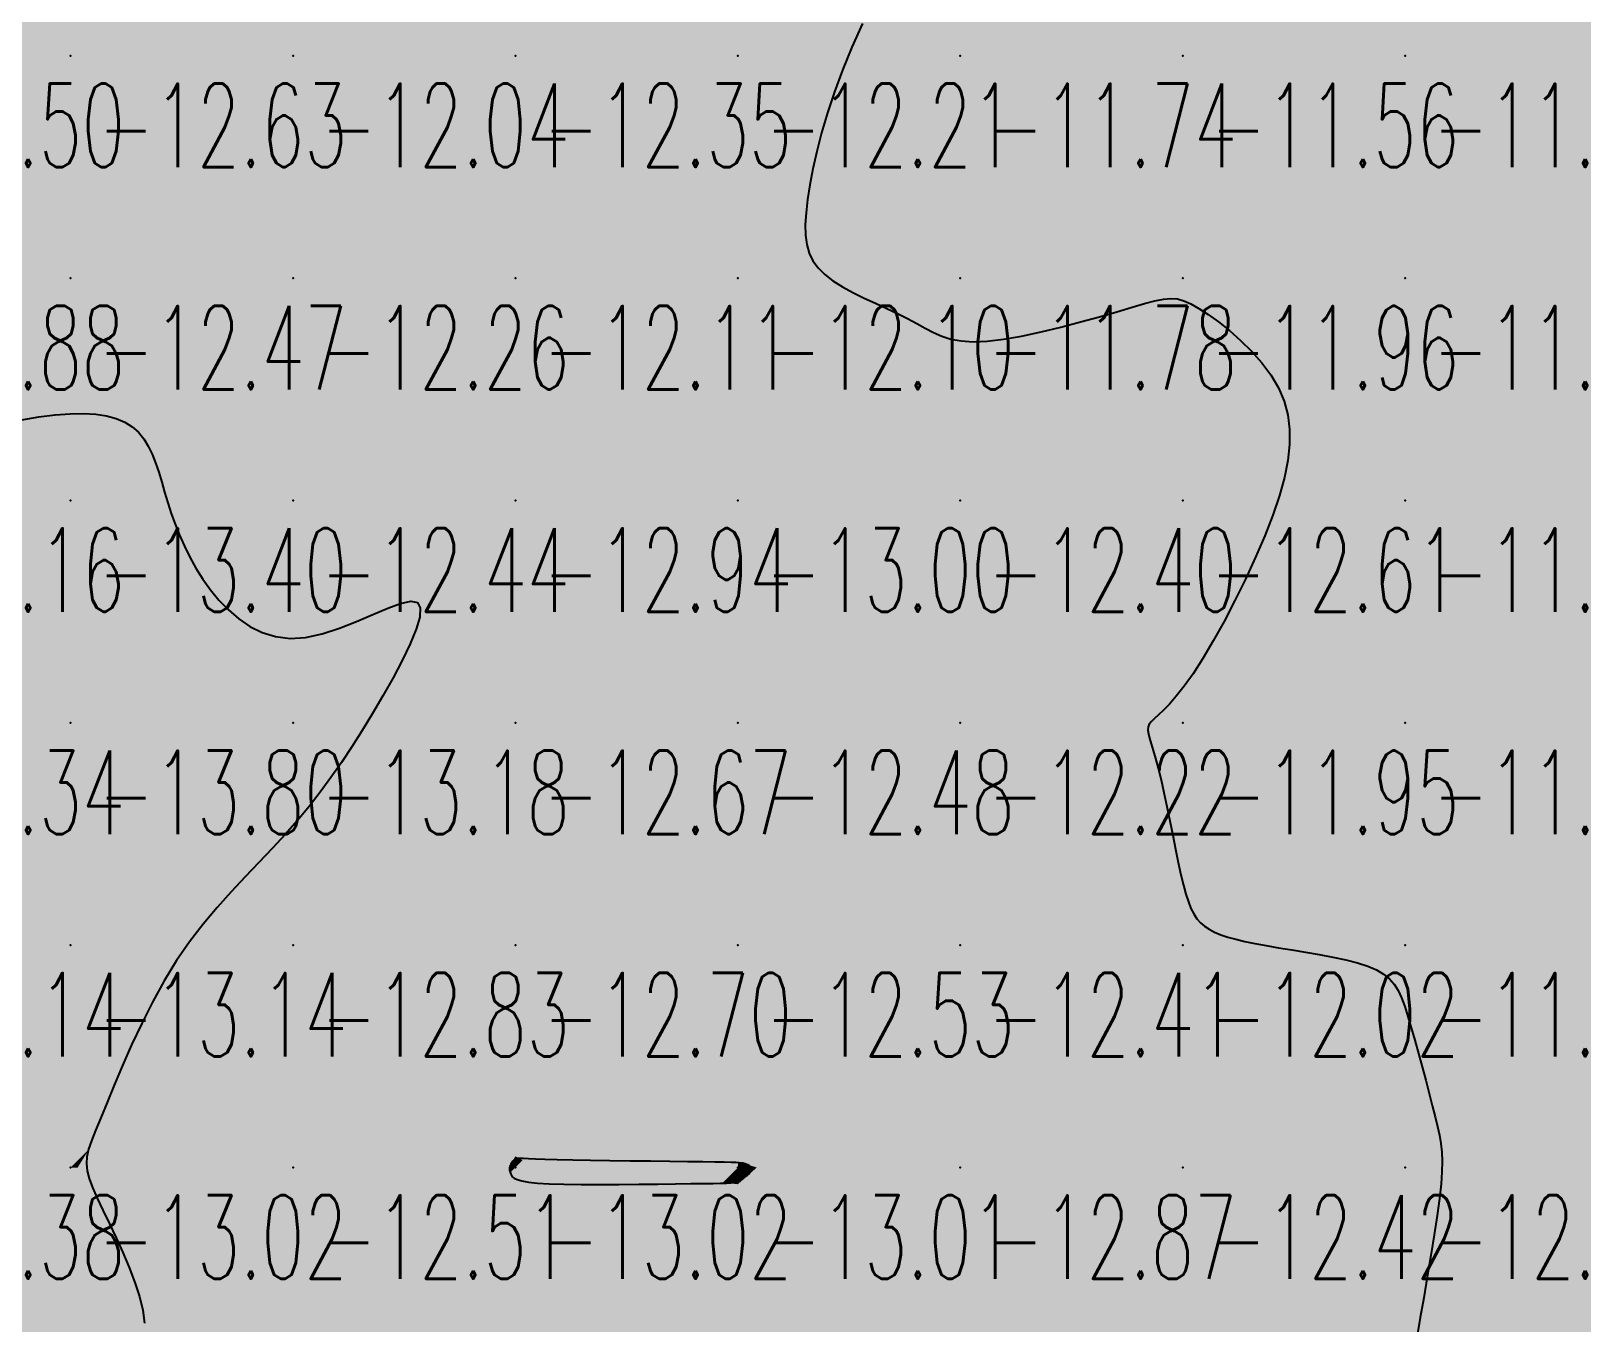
# Model space of a CAD drawing. Header units: millimetres. Extents: x 88261 to 90953, y 390274 to 392322.
# Drawn here: x 89958.5 to 90028.2, y 390550.2 to 390608.4 of the extents above; entities that cross this region are included whole.
import ezdxf
from ezdxf.enums import TextEntityAlignment as Align

# ---------------------------------------------------------------- set-up
doc = ezdxf.new("R2010")
doc.units = ezdxf.units.MM
doc.header["$LTSCALE"] = 25
for name, color, linetype in [('CN_03_00', 7, 'Continuous'), ('COTEAlt', 7, 'Continuous'), ('TN_COLORIAGE', 7, 'Continuous')]:
    doc.layers.add(name, color=color, linetype=linetype)
doc.styles.add('Simplex 1.0', font='Simplex.shx', dxfattribs={"width": 0.99, "height": 2.5})
doc.styles.get("Standard").update_dxf_attribs({"font": 'times.ttf'})

# ---------------------------------------------------------------- blocks, each defined once
blk = doc.blocks.new('COTE')
at = {"color": 0}
blk.add_point((0, 0), dxfattribs=at)
at = {"layer": 'COTEAlt'}
blk.add_attdef('ALT', text='', height=3.75, dxfattribs=at).set_placement((1.25, -1.25), align=Align.TOP_LEFT)

msp = doc.modelspace()

# ---------------------------------------------------------------- linework, layer by layer
at = {"layer": 'CN_03_00', "flags": 128}
for points, elevation in [([(89995.852, 390608.69), (89995.375, 390607.629), (89994.954, 390606.602), (89994.59, 390605.615), (89994.278, 390604.673), (89994.015, 390603.78), (89993.798, 390602.939), (89993.622, 390602.155), (89993.485, 390601.431), (89993.383, 390600.773), (89993.313, 390600.181), (89993.281, 390599.651), (89993.29, 390599.177), (89993.346, 390598.751), (89993.456, 390598.368), (89993.623, 390598.019), (89993.854, 390597.699), (89994.154, 390597.401), (89994.524, 390597.119), (89994.952, 390596.851), (89995.424, 390596.594), (89995.923, 390596.347), (89996.434, 390596.109), (89996.941, 390595.877), (89997.429, 390595.65), (89997.882, 390595.426), (89998.291, 390595.205), (89998.669, 390594.994), (89999.038, 390594.801), (89999.419, 390594.635), (89999.83, 390594.504), (90000.293, 390594.416), (90000.829, 390594.38), (90001.458, 390594.404), (90002.192, 390594.493), (90003.009, 390594.638), (90003.879, 390594.824), (90004.772, 390595.04), (90005.658, 390595.272), (90006.507, 390595.506), (90007.288, 390595.73), (90007.972, 390595.93), (90008.537, 390596.094), (90008.999, 390596.218), (90009.382, 390596.297), (90009.711, 390596.327), (90010.011, 390596.304), (90010.304, 390596.224), (90010.617, 390596.084), (90010.973, 390595.878), (90011.39, 390595.606), (90011.855, 390595.272), (90012.349, 390594.882), (90012.851, 390594.441), (90013.342, 390593.958), (90013.803, 390593.437), (90014.212, 390592.886), (90014.552, 390592.311), (90014.805, 390591.715), (90014.97, 390591.096), (90015.052, 390590.448), (90015.052, 390589.766), (90014.975, 390589.044), (90014.821, 390588.277), (90014.596, 390587.459), (90014.3, 390586.586), (90013.94, 390585.656), (90013.528, 390584.689), (90013.076, 390583.709), (90012.599, 390582.739), (90012.111, 390581.805), (90011.625, 390580.929), (90011.155, 390580.136), (90010.715, 390579.449), (90010.317, 390578.887), (90009.963, 390578.438), (90009.652, 390578.086), (90009.384, 390577.814), (90009.16, 390577.605), (90008.98, 390577.441), (90008.842, 390577.306), (90008.748, 390577.182), (90008.697, 390577.055), (90008.684, 390576.912), (90008.705, 390576.745), (90008.755, 390576.543), (90008.829, 390576.297), (90008.923, 390575.997), (90009.031, 390575.634), (90009.15, 390575.197), (90009.275, 390574.682), (90009.404, 390574.104), (90009.536, 390573.482), (90009.668, 390572.836), (90009.799, 390572.187), (90009.927, 390571.553), (90010.052, 390570.954), (90010.171, 390570.41), (90010.283, 390569.937), (90010.392, 390569.53), (90010.503, 390569.184), (90010.62, 390568.89), (90010.747, 390568.642), (90010.888, 390568.431), (90011.049, 390568.251), (90011.232, 390568.093), (90011.444, 390567.953), (90011.686, 390567.825), (90011.964, 390567.709), (90012.279, 390567.602), (90012.637, 390567.502), (90013.04, 390567.406), (90013.493, 390567.314), (90013.997, 390567.221), (90014.555, 390567.127), (90015.151, 390567.03), (90015.769, 390566.928), (90016.391, 390566.82), (90017, 390566.704), (90017.579, 390566.578), (90018.11, 390566.441), (90018.576, 390566.292), (90018.965, 390566.127), (90019.284, 390565.942), (90019.544, 390565.73), (90019.757, 390565.483), (90019.935, 390565.197), (90020.089, 390564.864), (90020.231, 390564.477), (90020.374, 390564.031), (90020.526, 390563.522), (90020.685, 390562.963), (90020.849, 390562.372), (90021.013, 390561.766), (90021.174, 390561.16), (90021.327, 390560.573), (90021.469, 390560.021), (90021.597, 390559.521), (90021.706, 390559.082), (90021.795, 390558.688), (90021.861, 390558.312), (90021.903, 390557.931), (90021.919, 390557.519), (90021.906, 390557.051), (90021.865, 390556.502), (90021.791, 390555.848), (90021.686, 390555.074), (90021.554, 390554.205), (90021.405, 390553.276), (90021.246, 390552.323), (90021.085, 390551.381), (90020.929, 390550.486), (90020.787, 390549.673)], -12), ([(89958.052, 390590.875), (89958.827, 390590.997), (89959.556, 390591.091), (89960.224, 390591.144), (89960.83, 390591.154), (89961.376, 390591.12), (89961.864, 390591.043), (89962.298, 390590.924), (89962.68, 390590.761), (89963.012, 390590.555), (89963.297, 390590.307), (89963.539, 390590.016), (89963.743, 390589.687), (89963.919, 390589.324), (89964.072, 390588.931), (89964.212, 390588.512), (89964.344, 390588.071), (89964.477, 390587.612), (89964.618, 390587.14), (89964.774, 390586.659), (89964.948, 390586.17), (89965.144, 390585.677), (89965.364, 390585.182), (89965.61, 390584.688), (89965.886, 390584.196), (89966.195, 390583.709), (89966.539, 390583.229), (89966.92, 390582.762), (89967.342, 390582.32), (89967.806, 390581.919), (89968.313, 390581.575), (89968.865, 390581.302), (89969.466, 390581.118), (89970.115, 390581.037), (89970.816, 390581.074), (89971.565, 390581.237), (89972.338, 390581.492), (89973.106, 390581.799), (89973.839, 390582.116), (89974.509, 390582.402), (89975.085, 390582.614), (89975.539, 390582.712), (89975.842, 390582.654), (89975.972, 390582.41), (89975.946, 390581.998), (89975.786, 390581.448), (89975.517, 390580.789), (89975.162, 390580.05), (89974.744, 390579.262), (89974.289, 390578.454), (89973.818, 390577.656), (89973.352, 390576.89), (89972.889, 390576.159), (89972.425, 390575.458), (89971.954, 390574.781), (89971.471, 390574.124), (89970.971, 390573.482), (89970.449, 390572.85), (89969.9, 390572.224), (89969.32, 390571.598), (89968.715, 390570.964), (89968.093, 390570.315), (89967.462, 390569.642), (89966.831, 390568.936), (89966.207, 390568.19), (89965.598, 390567.395), (89965.011, 390566.544), (89964.455, 390565.632), (89963.932, 390564.68), (89963.444, 390563.711), (89962.994, 390562.75), (89962.583, 390561.821), (89962.213, 390560.949), (89961.887, 390560.157), (89961.606, 390559.472), (89961.373, 390558.907), (89961.19, 390558.446), (89961.058, 390558.06), (89960.979, 390557.725), (89960.956, 390557.412), (89960.989, 390557.096), (89961.081, 390556.749), (89961.234, 390556.346), (89961.446, 390555.865), (89961.705, 390555.316), (89961.995, 390554.713), (89962.299, 390554.072), (89962.603, 390553.409), (89962.889, 390552.737), (89963.143, 390552.073), (89963.348, 390551.432), (89963.491, 390550.823), (89963.575, 390550.237)], -13)]:
    msp.add_lwpolyline(points, dxfattribs=dict(at, elevation=elevation))
at = {"layer": 'CN_03_00', "elevation": -13, "flags": 128}
msp.add_lwpolyline([(89980.065, 390556.881), (89980.108, 390556.82), (89980.189, 390556.757), (89980.325, 390556.695), (89980.532, 390556.637), (89980.83, 390556.584), (89981.235, 390556.54), (89981.764, 390556.506), (89982.427, 390556.484), (89983.197, 390556.474), (89984.039, 390556.472), (89984.92, 390556.477), (89985.804, 390556.486), (89986.658, 390556.497), (89987.445, 390556.509), (89988.132, 390556.518), (89988.692, 390556.524), (89989.134, 390556.527), (89989.476, 390556.531), (89989.734, 390556.537), (89989.927, 390556.547), (89990.07, 390556.564), (89990.181, 390556.589), (89990.278, 390556.625), (89990.375, 390556.673), (89990.471, 390556.732), (89990.563, 390556.798), (89990.648, 390556.869), (89990.722, 390556.942), (89990.783, 390557.015), (89990.827, 390557.084), (89990.851, 390557.147), (89990.852, 390557.203), (89990.834, 390557.25), (89990.8, 390557.29), (89990.753, 390557.324), (89990.699, 390557.353), (89990.64, 390557.377), (89990.58, 390557.397), (89990.524, 390557.413), (89990.471, 390557.428), (89990.406, 390557.44), (89990.309, 390557.451), (89990.16, 390557.46), (89989.942, 390557.468), (89989.633, 390557.476), (89989.216, 390557.483), (89988.669, 390557.491), (89987.984, 390557.499), (89987.187, 390557.507), (89986.316, 390557.517), (89985.408, 390557.527), (89984.498, 390557.538), (89983.624, 390557.551), (89982.823, 390557.564), (89982.131, 390557.58), (89981.576, 390557.596), (89981.149, 390557.613), (89980.831, 390557.628), (89980.605, 390557.641), (89980.453, 390557.648), (89980.355, 390557.65), (89980.293, 390557.644), (89980.251, 390557.629), (89980.211, 390557.604), (89980.173, 390557.57), (89980.136, 390557.529), (89980.101, 390557.483), (89980.07, 390557.433), (89980.043, 390557.383), (89980.02, 390557.332), (89980.002, 390557.284), (89979.991, 390557.24), (89979.985, 390557.199), (89979.984, 390557.159), (89979.988, 390557.12), (89979.996, 390557.079), (89980.008, 390557.036), (89980.023, 390556.99), (89980.041, 390556.938), (89980.065, 390556.881)], close=True, dxfattribs=at)
at = {"layer": 'TN_COLORIAGE', "color": 211}
for points in [[(89955.978, 390607.239, -12.44), (89954.975, 390611.966, -12.44), (89960.249, 390607.239, -12.44), (89960.249, 390617.239, -12.44)], [(89960.249, 390607.239, -12), (89969.372, 390616.363, -12), (89960.249, 390617.239, -12), (89969.047, 390617.239, -12)], [(89980.249, 390617.239, -12), (89971.452, 390617.239, -12), (89970.249, 390607.239, -12), (89970.249, 390611.38, -12)], [(89970.249, 390607.239, -12.44), (89980.249, 390607.239, -12.44), (89980.249, 390617.239, -12.44)], [(89980.249, 390617.239, -12.134), (89980.249, 390607.239, -12.134), (89990.249, 390617.239, -12.134)], [(89980.249, 390607.239, -12.134), (89990.249, 390607.239, -12.134), (89990.249, 390617.239, -12.134)], [(89990.249, 390617.239, -12.013), (89990.249, 390607.239, -12.013), (90000.249, 390617.239, -12.013)], [(89990.249, 390607.239, -12), (89994.738, 390607.239, -12), (90000.249, 390617.239, -12), (90000.249, 390616.778, -12)], [(89960.249, 390607.239, -12), (89969.372, 390616.363, -12), (89970.249, 390607.239, -12), (89970.249, 390611.38, -12)], [(89950.249, 390599.198, -12.626), (89955.978, 390607.239, -12.626), (89950.249, 390597.239, -12.626), (89960.249, 390607.239, -12.626)], [(89950.249, 390597.239, -12.626), (89960.249, 390597.239, -12.626), (89960.249, 390607.239, -12.626)], [(89960.249, 390607.239, -12.042), (89960.249, 390597.239, -12.042), (89970.249, 390607.239, -12.042)], [(89960.249, 390597.239, -12.042), (89970.249, 390597.239, -12.042), (89970.249, 390607.239, -12.042)], [(89970.249, 390607.239, -12.346), (89970.249, 390597.239, -12.346), (89980.249, 390607.239, -12.346)], [(89970.249, 390597.239, -12.346), (89980.249, 390597.239, -12.346), (89980.249, 390607.239, -12.346)], [(89980.249, 390607.239, -12.212), (89980.249, 390597.239, -12.212), (89990.249, 390607.239, -12.212)], [(89980.249, 390597.239, -12.212), (89990.249, 390597.239, -12.212), (89990.249, 390607.239, -12.212)], [(89990.249, 390607.239, -12), (89994.738, 390607.239, -12), (89990.249, 390597.239, -12), (89993.049, 390600.039, -12)], [(89993.049, 390600.039, -12.101), (89993.363, 390597.239, -12.101), (89990.249, 390597.239, -12.101)], [(89950.249, 390592.927, -12.468), (89952.573, 390589.563, -12.468), (89950.249, 390597.239, -12.468), (89960.249, 390597.239, -12.468)], [(89952.573, 390589.563, -12.468), (89960.249, 390591.555, -12.468), (89960.249, 390597.239, -12.468)], [(89960.249, 390591.555, -12.256), (89963.771, 390590.761, -12.256), (89960.249, 390597.239, -12.256), (89970.249, 390597.239, -12.256)], [(89964.451, 390587.239, -12.256), (89963.771, 390590.761, -12.256), (89970.249, 390587.239, -12.256), (89970.249, 390597.239, -12.256)], [(89970.249, 390597.239, -12.106), (89970.249, 390587.239, -12.106), (89980.249, 390597.239, -12.106)], [(89970.249, 390587.239, -12.106), (89980.249, 390587.239, -12.106), (89980.249, 390597.239, -12.106)], [(89980.249, 390597.239, -12.101), (89980.249, 390587.239, -12.101), (89990.249, 390597.239, -12.101)], [(89980.249, 390587.239, -12.101), (89990.249, 390587.239, -12.101), (89990.249, 390597.239, -12.101)], [(89990.249, 390587.239, -12), (89998.42, 390595.411, -12), (89990.249, 390597.239, -12), (89993.363, 390597.239, -12)], [(90010.249, 390587.239, -12), (90010.249, 390596.611, -12), (90000.249, 390587.239, -12), (90009.333, 390596.324, -12)], [(90000.249, 390593.672, -12.403), (90009.333, 390596.324, -12.403), (90000.249, 390587.239, -12.403)], [(90015.513, 390592.503, -12.606), (90010.249, 390596.611, -12.606), (90010.249, 390587.239, -12.606)], [(89990.249, 390587.239, -12), (89998.42, 390595.411, -12), (90000.249, 390587.239, -12), (90000.249, 390593.672, -12)], [(90015.01, 390587.239, -12.606), (90015.513, 390592.503, -12.606), (90010.249, 390587.239, -12.606)], [(89964.451, 390587.239, -12.442), (89966.133, 390583.124, -12.442), (89970.249, 390587.239, -12.442)], [(89970.249, 390579.64, -12.442), (89966.133, 390583.124, -12.442), (89970.249, 390587.239, -12.442)], [(89977.77, 390584.76, -12.442), (89970.249, 390579.64, -12.442), (89980.249, 390587.239, -12.442), (89970.249, 390587.239, -12.442)], [(89977.77, 390584.76, -12.669), (89973.722, 390577.239, -12.669), (89980.249, 390587.239, -12.669), (89980.249, 390577.239, -12.669)], [(89980.249, 390587.239, -12.998), (89980.249, 390577.239, -12.998), (89990.249, 390587.239, -12.998)], [(89980.249, 390577.239, -12.998), (89990.249, 390577.239, -12.998), (89990.249, 390587.239, -12.998)], [(89990.249, 390587.239, -12.403), (89990.249, 390577.239, -12.403), (90000.249, 390587.239, -12.403)], [(89990.249, 390577.239, -12.403), (90000.249, 390577.239, -12.403), (90000.249, 390587.239, -12.403)], [(90000.249, 390587.239, -12.606), (90000.249, 390577.239, -12.606), (90010.249, 390587.239, -12.606)], [(90010.249, 390587.239, -12), (90010.249, 390578.054, -12), (90000.249, 390577.239, -12), (90008.288, 390577.239, -12)], [(90015.01, 390587.239, -12.606), (90010.249, 390578.054, -12.606), (90010.249, 390587.239, -12.606)], [(89970.249, 390572.216, -12.669), (89973.722, 390577.239, -12.669), (89970.249, 390567.239, -12.669), (89980.249, 390577.239, -12.669)], [(89970.249, 390567.239, -12.669), (89980.249, 390567.239, -12.669), (89980.249, 390577.239, -12.669)], [(89980.249, 390577.239, -12.477), (89980.249, 390567.239, -12.477), (89990.249, 390577.239, -12.477)], [(89980.249, 390567.239, -12.477), (89990.249, 390567.239, -12.477), (89990.249, 390577.239, -12.477)], [(89990.249, 390577.239, -12.22), (89990.249, 390567.239, -12.22), (90000.249, 390577.239, -12.22)], [(89990.249, 390567.239, -12.22), (90000.249, 390567.239, -12.22), (90000.249, 390577.239, -12.22)], [(90000.249, 390567.239, -12), (90009.092, 390576.082, -12), (90000.249, 390577.239, -12), (90008.288, 390577.239, -12)], [(90000.249, 390567.239, -12), (90009.092, 390576.082, -12), (90010.249, 390567.239, -12), (90010.249, 390569.613, -12)], [(89964.681, 390567.239, -12.825), (89970.249, 390572.216, -12.825), (89970.249, 390567.239, -12.825)], [(90010.936, 390567.927, -12.017), (90010.249, 390569.613, -12.017), (90010.249, 390567.239, -12.017)], [(90010.936, 390567.927, -12.017), (90013.399, 390567.239, -12.017), (90010.249, 390567.239, -12.017)], [(89961.097, 390558.088, -12.508), (89960.567, 390557.239, -12.508), (89970.249, 390567.239, -12.508), (89970.249, 390557.239, -12.508)], [(89961.097, 390558.088, -12.825), (89964.681, 390567.239, -12.825), (89970.249, 390567.239, -12.825)], [(89980.249, 390557.743, -12.508), (89979.937, 390557.239, -12.508), (89980.249, 390567.239, -12.508), (89970.249, 390557.239, -12.508)], [(89970.249, 390567.239, -12.702), (89970.249, 390557.239, -12.702), (89980.249, 390567.239, -12.702)], [(89980.249, 390557.743, -12.526), (89980.572, 390557.562, -12.526), (89980.249, 390567.239, -12.526), (89990.249, 390567.239, -12.526)], [(89990.249, 390557.486, -12.526), (89980.572, 390557.562, -12.526), (89990.249, 390567.239, -12.526)], [(89990.249, 390557.486, -12.411), (89990.448, 390557.439, -12.411), (89990.249, 390567.239, -12.411), (90000.249, 390567.239, -12.411)], [(89991.102, 390557.239, -12.411), (89990.448, 390557.439, -12.411), (90000.249, 390557.239, -12.411), (90000.249, 390567.239, -12.411)], [(90000.249, 390567.239, -12.017), (90000.249, 390557.239, -12.017), (90010.249, 390567.239, -12.017)], [(90000.249, 390557.239, -12.017), (90010.249, 390557.239, -12.017), (90010.249, 390567.239, -12.017)], [(90010.249, 390557.239, -12), (90019.453, 390566.443, -12), (90010.249, 390567.239, -12), (90013.399, 390567.239, -12)], [(90010.249, 390557.239, -12), (90019.453, 390566.443, -12), (90020.249, 390557.239, -12), (90020.249, 390564.738, -12)], [(90021.796, 390558.787, -12.109), (90020.249, 390564.738, -12.109), (90020.249, 390557.239, -12.109)], [(90021.796, 390558.787, -12.109), (90022.149, 390557.239, -12.109), (90020.249, 390557.239, -12.109)], [(89960.567, 390557.239, -12.508), (89964.037, 390551.028, -12.508), (89970.249, 390557.239, -12.508)], [(89964.037, 390551.028, -12.338), (89963.37, 390547.239, -12.338), (89970.249, 390557.239, -12.338), (89970.249, 390547.239, -12.338)], [(89979.937, 390557.239, -12.338), (89980.015, 390557.006, -12.338), (89970.249, 390557.239, -12.338), (89970.249, 390547.239, -12.338)], [(89980.249, 390556.366, -12.338), (89980.015, 390557.006, -12.338), (89980.249, 390547.239, -12.338), (89970.249, 390547.239, -12.338)], [(89989.573, 390556.564, -12.835), (89980.249, 390556.366, -12.835), (89980.249, 390547.239, -12.835)], [(89990.249, 390556.487, -12.835), (89989.573, 390556.564, -12.835), (89990.249, 390547.239, -12.835), (89980.249, 390547.239, -12.835)], [(89990.249, 390547.239, -12.871), (90000.249, 390547.239, -12.871), (90000.249, 390557.239, -12.871)], [(89991.102, 390557.239, -12.853), (89990.249, 390556.487, -12.853), (90000.249, 390557.239, -12.853), (89990.249, 390547.239, -12.853)], [(90000.249, 390547.239, -12.42), (90010.249, 390547.239, -12.42), (90010.249, 390557.239, -12.42)], [(90000.249, 390557.239, -12.42), (90000.249, 390547.239, -12.42), (90010.249, 390557.239, -12.42)], [(90010.249, 390557.239, -12.109), (90010.249, 390547.239, -12.109), (90020.249, 390557.239, -12.109)], [(90010.249, 390547.239, -12.109), (90020.249, 390547.239, -12.109), (90020.249, 390557.239, -12.109)], [(90020.249, 390557.239, -12), (90022.149, 390557.239, -12), (90020.249, 390547.239, -12), (90020.356, 390547.346, -12)]]:
    msp.add_solid(points, dxfattribs=at)
at = {"layer": 'TN_COLORIAGE', "color": 201}
for points in [[(90001.034, 390617.239, -11.74), (90000.249, 390616.778, -11.74), (90010.249, 390617.239, -11.74), (90000.249, 390607.239, -11.74)], [(90000.249, 390607.239, -11.852), (90010.249, 390607.239, -11.852), (90010.249, 390617.239, -11.852)], [(90010.249, 390617.239, -11.094), (90010.249, 390607.239, -11.094), (90020.249, 390617.239, -11.094)], [(90010.249, 390607.239, -11.094), (90020.249, 390607.239, -11.094), (90020.249, 390617.239, -11.094)], [(90020.249, 390617.239, -11.146), (90020.249, 390607.239, -11.146), (90030.249, 390617.239, -11.146)], [(90020.249, 390607.239, -11.146), (90030.249, 390607.239, -11.146), (90030.249, 390617.239, -11.146)], [(90000.249, 390616.778, -11.74), (89994.738, 390607.239, -11.74), (90000.249, 390607.239, -11.74)], [(89993.049, 390600.039, -11.74), (89994.738, 390607.239, -11.74), (90000.249, 390607.239, -11.74)], [(89993.363, 390597.239, -11.74), (89993.049, 390600.039, -11.74), (90000.249, 390597.239, -11.74), (90000.249, 390607.239, -11.74)], [(90000.249, 390607.239, -11.558), (90000.249, 390597.239, -11.558), (90010.249, 390607.239, -11.558)], [(90000.249, 390597.239, -11.558), (90010.249, 390597.239, -11.558), (90010.249, 390607.239, -11.558)], [(90010.249, 390607.239, -11.165), (90010.249, 390597.239, -11.165), (90020.249, 390607.239, -11.165)], [(90010.249, 390597.239, -11.165), (90020.249, 390597.239, -11.165), (90020.249, 390607.239, -11.165)], [(90020.249, 390607.239, -11.022), (90020.249, 390597.239, -11.022), (90030.249, 390607.239, -11.022)], [(90020.249, 390597.239, -11.022), (90030.249, 390597.239, -11.022), (90030.249, 390607.239, -11.022)], [(89993.363, 390597.239, -11.777), (89998.42, 390595.411, -11.777), (90000.249, 390597.239, -11.777)], [(90000.249, 390593.672, -11.777), (89998.42, 390595.411, -11.777), (90000.249, 390597.239, -11.777)], [(90009.333, 390596.324, -11.777), (90000.249, 390593.672, -11.777), (90010.249, 390597.239, -11.777), (90000.249, 390597.239, -11.777)], [(90009.333, 390596.324, -11.959), (90010.249, 390596.611, -11.959), (90010.249, 390597.239, -11.959)], [(90010.249, 390596.611, -11.455), (90015.513, 390592.503, -11.455), (90010.249, 390597.239, -11.455), (90020.249, 390597.239, -11.455)], [(90015.513, 390592.503, -11.334), (90015.01, 390587.239, -11.334), (90020.249, 390597.239, -11.334), (90020.249, 390587.239, -11.334)], [(90020.249, 390597.239, -11.96), (90020.249, 390587.239, -11.96), (90030.249, 390597.239, -11.96)], [(90030.249, 390589.257, -11.334), (90030.098, 390587.239, -11.334), (90030.249, 390597.239, -11.334), (90020.249, 390587.239, -11.334)], [(90010.249, 390578.054, -11.334), (90015.01, 390587.239, -11.334), (90010.249, 390577.239, -11.334), (90020.249, 390587.239, -11.334)], [(90010.249, 390577.239, -11.334), (90020.249, 390577.239, -11.334), (90020.249, 390587.239, -11.334)], [(90029.818, 390586.808, -11.334), (90030.098, 390587.239, -11.334), (90020.249, 390577.239, -11.334), (90020.249, 390587.239, -11.334)], [(90029.818, 390586.808, -11.319), (90030.249, 390587.092, -11.319), (90020.249, 390577.239, -11.319), (90030.249, 390577.239, -11.319)], [(90008.288, 390577.239, -11.946), (90010.249, 390578.054, -11.946), (90010.249, 390577.239, -11.946)], [(90008.288, 390577.239, -11.946), (90009.092, 390576.082, -11.946), (90010.249, 390577.239, -11.946)], [(90010.249, 390569.613, -11.946), (90009.092, 390576.082, -11.946), (90010.249, 390577.239, -11.946)], [(90010.249, 390569.613, -11.774), (90010.936, 390567.927, -11.774), (90010.249, 390577.239, -11.774), (90020.249, 390577.239, -11.774)], [(90013.399, 390567.239, -11.774), (90010.936, 390567.927, -11.774), (90020.249, 390567.239, -11.774), (90020.249, 390577.239, -11.774)], [(90020.249, 390577.239, -11.319), (90020.249, 390567.239, -11.319), (90030.249, 390577.239, -11.319)], [(90020.249, 390567.239, -11.319), (90030.249, 390567.239, -11.319), (90030.249, 390577.239, -11.319)], [(90013.399, 390567.239, -11.964), (90019.453, 390566.443, -11.964), (90020.249, 390567.239, -11.964)], [(90020.249, 390564.738, -11.964), (90019.453, 390566.443, -11.964), (90020.249, 390567.239, -11.964)], [(90020.249, 390564.738, -11.404), (90021.796, 390558.787, -11.404), (90020.249, 390567.239, -11.404), (90030.249, 390567.239, -11.404)], [(90022.149, 390557.239, -11.404), (90021.796, 390558.787, -11.404), (90030.249, 390557.239, -11.404), (90030.249, 390567.239, -11.404)], [(90020.356, 390547.346, -11.535), (90022.149, 390557.239, -11.535), (90030.249, 390557.239, -11.535)], [(90020.425, 390547.239, -11.535), (90020.356, 390547.346, -11.535), (90030.249, 390547.239, -11.535), (90030.249, 390557.239, -11.535)]]:
    msp.add_solid(points, dxfattribs=at)
at = {"layer": 'TN_COLORIAGE', "color": 221}
for points in [[(89960.249, 390587.239, -13), (89960.249, 390591.555, -13), (89950.249, 390587.239, -13), (89952.573, 390589.563, -13)], [(89963.771, 390590.761, -13.404), (89960.249, 390591.555, -13.404), (89960.249, 390587.239, -13.404)], [(89963.771, 390590.761, -13.404), (89964.451, 390587.239, -13.404), (89960.249, 390587.239, -13.404)], [(89950.249, 390587.239, -13.404), (89950.249, 390577.239, -13.404), (89960.249, 390587.239, -13.404)], [(89950.249, 390577.239, -13.404), (89960.249, 390577.239, -13.404), (89960.249, 390587.239, -13.404)], [(89960.249, 390577.239, -13), (89966.133, 390583.124, -13), (89960.249, 390587.239, -13), (89964.451, 390587.239, -13)], [(89970.249, 390579.64, -13.176), (89977.77, 390584.76, -13.176), (89970.249, 390577.239, -13.176)], [(89973.722, 390577.239, -13.176), (89977.77, 390584.76, -13.176), (89970.249, 390577.239, -13.176)], [(89960.249, 390577.239, -13), (89966.133, 390583.124, -13), (89970.249, 390577.239, -13), (89970.249, 390579.64, -13)], [(89950.249, 390567.239, -13.798), (89960.249, 390567.239, -13.798), (89960.249, 390577.239, -13.798)], [(89950.249, 390577.239, -13.798), (89950.249, 390567.239, -13.798), (89960.249, 390577.239, -13.798)], [(89970.249, 390577.239, -13), (89970.249, 390572.216, -13), (89960.249, 390567.239, -13), (89964.681, 390567.239, -13)], [(89960.249, 390577.239, -13.176), (89960.249, 390567.239, -13.176), (89970.249, 390577.239, -13.176)], [(89973.722, 390577.239, -13.176), (89970.249, 390572.216, -13.176), (89970.249, 390577.239, -13.176)], [(89950.249, 390567.239, -13.139), (89950.249, 390557.239, -13.139), (89960.249, 390567.239, -13.139)], [(89950.249, 390557.239, -13.139), (89960.249, 390557.239, -13.139), (89960.249, 390567.239, -13.139)], [(89960.249, 390567.239, -13), (89964.681, 390567.239, -13), (89960.249, 390557.239, -13), (89961.097, 390558.088, -13)], [(89960.567, 390557.239, -13.016), (89961.097, 390558.088, -13.016), (89960.249, 390557.239, -13.016)], [(89979.937, 390557.239, -13.016), (89980.249, 390557.743, -13.016), (89980.249, 390557.239, -13.016)], [(89980.572, 390557.562, -13.016), (89980.249, 390557.743, -13.016), (89980.249, 390557.239, -13.016)], [(89980.249, 390557.239, -13), (89980.572, 390557.562, -13), (89990.249, 390557.239, -13), (89990.249, 390557.486, -13)], [(89990.448, 390557.439, -13.012), (89990.249, 390557.486, -13.012), (89990.249, 390557.239, -13.012)], [(89990.448, 390557.439, -13.012), (89991.102, 390557.239, -13.012), (89990.249, 390557.239, -13.012)], [(89950.249, 390547.239, -13.016), (89960.249, 390547.239, -13.016), (89960.249, 390557.239, -13.016)], [(89950.249, 390557.239, -13.016), (89950.249, 390547.239, -13.016), (89960.249, 390557.239, -13.016)], [(89960.249, 390547.239, -13), (89964.037, 390551.028, -13), (89960.249, 390557.239, -13), (89960.567, 390557.239, -13)], [(89980.015, 390557.006, -13.016), (89979.937, 390557.239, -13.016), (89980.249, 390557.239, -13.016)], [(89980.015, 390557.006, -13.016), (89980.249, 390556.366, -13.016), (89980.249, 390557.239, -13.016)], [(89980.249, 390557.239, -13), (89980.249, 390556.366, -13), (89990.249, 390557.239, -13), (89989.573, 390556.564, -13)], [(89989.573, 390556.564, -13.012), (89990.249, 390556.487, -13.012), (89990.249, 390557.239, -13.012)], [(89990.249, 390556.487, -13.012), (89991.102, 390557.239, -13.012), (89990.249, 390557.239, -13.012)], [(89963.37, 390547.239, -13.3), (89964.037, 390551.028, -13.3), (89960.249, 390547.239, -13.3)]]:
    msp.add_solid(points, dxfattribs=at)

# ---------------------------------------------------------------- block references
at = {"layer": 'COTEAlt'}
ref = msp.add_blockref('COTE', (89950.249, 390607.239), dxfattribs=at)
ref.add_attrib('ALT', '-13.50', dxfattribs={"height": 3.75, "style": 'Simplex 1.0', "width": 0.6}).set_placement((89951.499, 390605.989), align=Align.TOP_LEFT)
ref = msp.add_blockref('COTE', (89960.249, 390607.239), dxfattribs=at)
ref.add_attrib('ALT', '-12.63', dxfattribs={"height": 3.75, "style": 'Simplex 1.0', "width": 0.6}).set_placement((89961.499, 390605.989), align=Align.TOP_LEFT)
ref = msp.add_blockref('COTE', (89970.249, 390607.239), dxfattribs=at)
ref.add_attrib('ALT', '-12.04', dxfattribs={"height": 3.75, "style": 'Simplex 1.0', "width": 0.6}).set_placement((89971.499, 390605.989), align=Align.TOP_LEFT)
ref = msp.add_blockref('COTE', (89980.249, 390607.239), dxfattribs=at)
ref.add_attrib('ALT', '-12.35', dxfattribs={"height": 3.75, "style": 'Simplex 1.0', "width": 0.6}).set_placement((89981.499, 390605.989), align=Align.TOP_LEFT)
ref = msp.add_blockref('COTE', (89990.249, 390607.239), dxfattribs=at)
ref.add_attrib('ALT', '-12.21', dxfattribs={"height": 3.75, "style": 'Simplex 1.0', "width": 0.6}).set_placement((89991.499, 390605.989), align=Align.TOP_LEFT)
ref = msp.add_blockref('COTE', (90000.249, 390607.239), dxfattribs=at)
ref.add_attrib('ALT', '-11.74', dxfattribs={"height": 3.75, "style": 'Simplex 1.0', "width": 0.6}).set_placement((90001.499, 390605.989), align=Align.TOP_LEFT)
ref = msp.add_blockref('COTE', (90010.249, 390607.239), dxfattribs=at)
ref.add_attrib('ALT', '-11.56', dxfattribs={"height": 3.75, "style": 'Simplex 1.0', "width": 0.6}).set_placement((90011.499, 390605.989), align=Align.TOP_LEFT)
ref = msp.add_blockref('COTE', (90020.249, 390607.239), dxfattribs=at)
ref.add_attrib('ALT', '-11.16', dxfattribs={"height": 3.75, "style": 'Simplex 1.0', "width": 0.6}).set_placement((90021.499, 390605.989), align=Align.TOP_LEFT)
ref = msp.add_blockref('COTE', (89950.249, 390597.239), dxfattribs=at)
ref.add_attrib('ALT', '-12.88', dxfattribs={"height": 3.75, "style": 'Simplex 1.0', "width": 0.6}).set_placement((89951.499, 390595.989), align=Align.TOP_LEFT)
ref = msp.add_blockref('COTE', (89960.249, 390597.239), dxfattribs=at)
ref.add_attrib('ALT', '-12.47', dxfattribs={"height": 3.75, "style": 'Simplex 1.0', "width": 0.6}).set_placement((89961.499, 390595.989), align=Align.TOP_LEFT)
ref = msp.add_blockref('COTE', (89970.249, 390597.239), dxfattribs=at)
ref.add_attrib('ALT', '-12.26', dxfattribs={"height": 3.75, "style": 'Simplex 1.0', "width": 0.6}).set_placement((89971.499, 390595.989), align=Align.TOP_LEFT)
ref = msp.add_blockref('COTE', (89980.249, 390597.239), dxfattribs=at)
ref.add_attrib('ALT', '-12.11', dxfattribs={"height": 3.75, "style": 'Simplex 1.0', "width": 0.6}).set_placement((89981.499, 390595.989), align=Align.TOP_LEFT)
ref = msp.add_blockref('COTE', (89990.249, 390597.239), dxfattribs=at)
ref.add_attrib('ALT', '-12.10', dxfattribs={"height": 3.75, "style": 'Simplex 1.0', "width": 0.6}).set_placement((89991.499, 390595.989), align=Align.TOP_LEFT)
ref = msp.add_blockref('COTE', (90000.249, 390597.239), dxfattribs=at)
ref.add_attrib('ALT', '-11.78', dxfattribs={"height": 3.75, "style": 'Simplex 1.0', "width": 0.6}).set_placement((90001.499, 390595.989), align=Align.TOP_LEFT)
ref = msp.add_blockref('COTE', (90010.249, 390597.239), dxfattribs=at)
ref.add_attrib('ALT', '-11.96', dxfattribs={"height": 3.75, "style": 'Simplex 1.0', "width": 0.6}).set_placement((90011.499, 390595.989), align=Align.TOP_LEFT)
ref = msp.add_blockref('COTE', (90020.249, 390597.239), dxfattribs=at)
ref.add_attrib('ALT', '-11.46', dxfattribs={"height": 3.75, "style": 'Simplex 1.0', "width": 0.6}).set_placement((90021.499, 390595.989), align=Align.TOP_LEFT)
ref = msp.add_blockref('COTE', (89950.249, 390587.239), dxfattribs=at)
ref.add_attrib('ALT', '-13.16', dxfattribs={"height": 3.75, "style": 'Simplex 1.0', "width": 0.6}).set_placement((89951.499, 390585.989), align=Align.TOP_LEFT)
ref = msp.add_blockref('COTE', (89960.249, 390587.239), dxfattribs=at)
ref.add_attrib('ALT', '-13.40', dxfattribs={"height": 3.75, "style": 'Simplex 1.0', "width": 0.6}).set_placement((89961.499, 390585.989), align=Align.TOP_LEFT)
ref = msp.add_blockref('COTE', (89970.249, 390587.239), dxfattribs=at)
ref.add_attrib('ALT', '-12.44', dxfattribs={"height": 3.75, "style": 'Simplex 1.0', "width": 0.6}).set_placement((89971.499, 390585.989), align=Align.TOP_LEFT)
ref = msp.add_blockref('COTE', (89980.249, 390587.239), dxfattribs=at)
ref.add_attrib('ALT', '-12.94', dxfattribs={"height": 3.75, "style": 'Simplex 1.0', "width": 0.6}).set_placement((89981.499, 390585.989), align=Align.TOP_LEFT)
ref = msp.add_blockref('COTE', (89990.249, 390587.239), dxfattribs=at)
ref.add_attrib('ALT', '-13.00', dxfattribs={"height": 3.75, "style": 'Simplex 1.0', "width": 0.6}).set_placement((89991.499, 390585.989), align=Align.TOP_LEFT)
ref = msp.add_blockref('COTE', (90000.249, 390587.239), dxfattribs=at)
ref.add_attrib('ALT', '-12.40', dxfattribs={"height": 3.75, "style": 'Simplex 1.0', "width": 0.6}).set_placement((90001.499, 390585.989), align=Align.TOP_LEFT)
ref = msp.add_blockref('COTE', (90010.249, 390587.239), dxfattribs=at)
ref.add_attrib('ALT', '-12.61', dxfattribs={"height": 3.75, "style": 'Simplex 1.0', "width": 0.6}).set_placement((90011.499, 390585.989), align=Align.TOP_LEFT)
ref = msp.add_blockref('COTE', (90020.249, 390587.239), dxfattribs=at)
ref.add_attrib('ALT', '-11.33', dxfattribs={"height": 3.75, "style": 'Simplex 1.0', "width": 0.6}).set_placement((90021.499, 390585.989), align=Align.TOP_LEFT)
ref = msp.add_blockref('COTE', (89950.249, 390577.239), dxfattribs=at)
ref.add_attrib('ALT', '-13.34', dxfattribs={"height": 3.75, "style": 'Simplex 1.0', "width": 0.6}).set_placement((89951.499, 390575.989), align=Align.TOP_LEFT)
ref = msp.add_blockref('COTE', (89960.249, 390577.239), dxfattribs=at)
ref.add_attrib('ALT', '-13.80', dxfattribs={"height": 3.75, "style": 'Simplex 1.0', "width": 0.6}).set_placement((89961.499, 390575.989), align=Align.TOP_LEFT)
ref = msp.add_blockref('COTE', (89970.249, 390577.239), dxfattribs=at)
ref.add_attrib('ALT', '-13.18', dxfattribs={"height": 3.75, "style": 'Simplex 1.0', "width": 0.6}).set_placement((89971.499, 390575.989), align=Align.TOP_LEFT)
ref = msp.add_blockref('COTE', (89980.249, 390577.239), dxfattribs=at)
ref.add_attrib('ALT', '-12.67', dxfattribs={"height": 3.75, "style": 'Simplex 1.0', "width": 0.6}).set_placement((89981.499, 390575.989), align=Align.TOP_LEFT)
ref = msp.add_blockref('COTE', (89990.249, 390577.239), dxfattribs=at)
ref.add_attrib('ALT', '-12.48', dxfattribs={"height": 3.75, "style": 'Simplex 1.0', "width": 0.6}).set_placement((89991.499, 390575.989), align=Align.TOP_LEFT)
ref = msp.add_blockref('COTE', (90000.249, 390577.239), dxfattribs=at)
ref.add_attrib('ALT', '-12.22', dxfattribs={"height": 3.75, "style": 'Simplex 1.0', "width": 0.6}).set_placement((90001.499, 390575.989), align=Align.TOP_LEFT)
ref = msp.add_blockref('COTE', (90010.249, 390577.239), dxfattribs=at)
ref.add_attrib('ALT', '-11.95', dxfattribs={"height": 3.75, "style": 'Simplex 1.0', "width": 0.6}).set_placement((90011.499, 390575.989), align=Align.TOP_LEFT)
ref = msp.add_blockref('COTE', (90020.249, 390577.239), dxfattribs=at)
ref.add_attrib('ALT', '-11.77', dxfattribs={"height": 3.75, "style": 'Simplex 1.0', "width": 0.6}).set_placement((90021.499, 390575.989), align=Align.TOP_LEFT)
ref = msp.add_blockref('COTE', (89950.249, 390567.239), dxfattribs=at)
ref.add_attrib('ALT', '-13.14', dxfattribs={"height": 3.75, "style": 'Simplex 1.0', "width": 0.6}).set_placement((89951.499, 390565.989), align=Align.TOP_LEFT)
ref = msp.add_blockref('COTE', (89960.249, 390567.239), dxfattribs=at)
ref.add_attrib('ALT', '-13.14', dxfattribs={"height": 3.75, "style": 'Simplex 1.0', "width": 0.6}).set_placement((89961.499, 390565.989), align=Align.TOP_LEFT)
ref = msp.add_blockref('COTE', (89970.249, 390567.239), dxfattribs=at)
ref.add_attrib('ALT', '-12.83', dxfattribs={"height": 3.75, "style": 'Simplex 1.0', "width": 0.6}).set_placement((89971.499, 390565.989), align=Align.TOP_LEFT)
ref = msp.add_blockref('COTE', (89980.249, 390567.239), dxfattribs=at)
ref.add_attrib('ALT', '-12.70', dxfattribs={"height": 3.75, "style": 'Simplex 1.0', "width": 0.6}).set_placement((89981.499, 390565.989), align=Align.TOP_LEFT)
ref = msp.add_blockref('COTE', (89990.249, 390567.239), dxfattribs=at)
ref.add_attrib('ALT', '-12.53', dxfattribs={"height": 3.75, "style": 'Simplex 1.0', "width": 0.6}).set_placement((89991.499, 390565.989), align=Align.TOP_LEFT)
ref = msp.add_blockref('COTE', (90000.249, 390567.239), dxfattribs=at)
ref.add_attrib('ALT', '-12.41', dxfattribs={"height": 3.75, "style": 'Simplex 1.0', "width": 0.6}).set_placement((90001.499, 390565.989), align=Align.TOP_LEFT)
ref = msp.add_blockref('COTE', (90010.249, 390567.239), dxfattribs=at)
ref.add_attrib('ALT', '-12.02', dxfattribs={"height": 3.75, "style": 'Simplex 1.0', "width": 0.6}).set_placement((90011.499, 390565.989), align=Align.TOP_LEFT)
ref = msp.add_blockref('COTE', (90020.249, 390567.239), dxfattribs=at)
ref.add_attrib('ALT', '-11.96', dxfattribs={"height": 3.75, "style": 'Simplex 1.0', "width": 0.6}).set_placement((90021.499, 390565.989), align=Align.TOP_LEFT)
ref = msp.add_blockref('COTE', (89950.249, 390557.239), dxfattribs=at)
ref.add_attrib('ALT', '-13.38', dxfattribs={"height": 3.75, "style": 'Simplex 1.0', "width": 0.6}).set_placement((89951.499, 390555.989), align=Align.TOP_LEFT)
ref = msp.add_blockref('COTE', (89960.249, 390557.239), dxfattribs=at)
ref.add_attrib('ALT', '-13.02', dxfattribs={"height": 3.75, "style": 'Simplex 1.0', "width": 0.6}).set_placement((89961.499, 390555.989), align=Align.TOP_LEFT)
ref = msp.add_blockref('COTE', (89970.249, 390557.239), dxfattribs=at)
ref.add_attrib('ALT', '-12.51', dxfattribs={"height": 3.75, "style": 'Simplex 1.0', "width": 0.6}).set_placement((89971.499, 390555.989), align=Align.TOP_LEFT)
ref = msp.add_blockref('COTE', (89980.249, 390557.239), dxfattribs=at)
ref.add_attrib('ALT', '-13.02', dxfattribs={"height": 3.75, "style": 'Simplex 1.0', "width": 0.6}).set_placement((89981.499, 390555.989), align=Align.TOP_LEFT)
ref = msp.add_blockref('COTE', (89990.249, 390557.239), dxfattribs=at)
ref.add_attrib('ALT', '-13.01', dxfattribs={"height": 3.75, "style": 'Simplex 1.0', "width": 0.6}).set_placement((89991.499, 390555.989), align=Align.TOP_LEFT)
ref = msp.add_blockref('COTE', (90000.249, 390557.239), dxfattribs=at)
ref.add_attrib('ALT', '-12.87', dxfattribs={"height": 3.75, "style": 'Simplex 1.0', "width": 0.6}).set_placement((90001.499, 390555.989), align=Align.TOP_LEFT)
ref = msp.add_blockref('COTE', (90010.249, 390557.239), dxfattribs=at)
ref.add_attrib('ALT', '-12.42', dxfattribs={"height": 3.75, "style": 'Simplex 1.0', "width": 0.6}).set_placement((90011.499, 390555.989), align=Align.TOP_LEFT)
ref = msp.add_blockref('COTE', (90020.249, 390557.239), dxfattribs=at)
ref.add_attrib('ALT', '-12.11', dxfattribs={"height": 3.75, "style": 'Simplex 1.0', "width": 0.6}).set_placement((90021.499, 390555.989), align=Align.TOP_LEFT)

doc.saveas('drawing.dxf')
